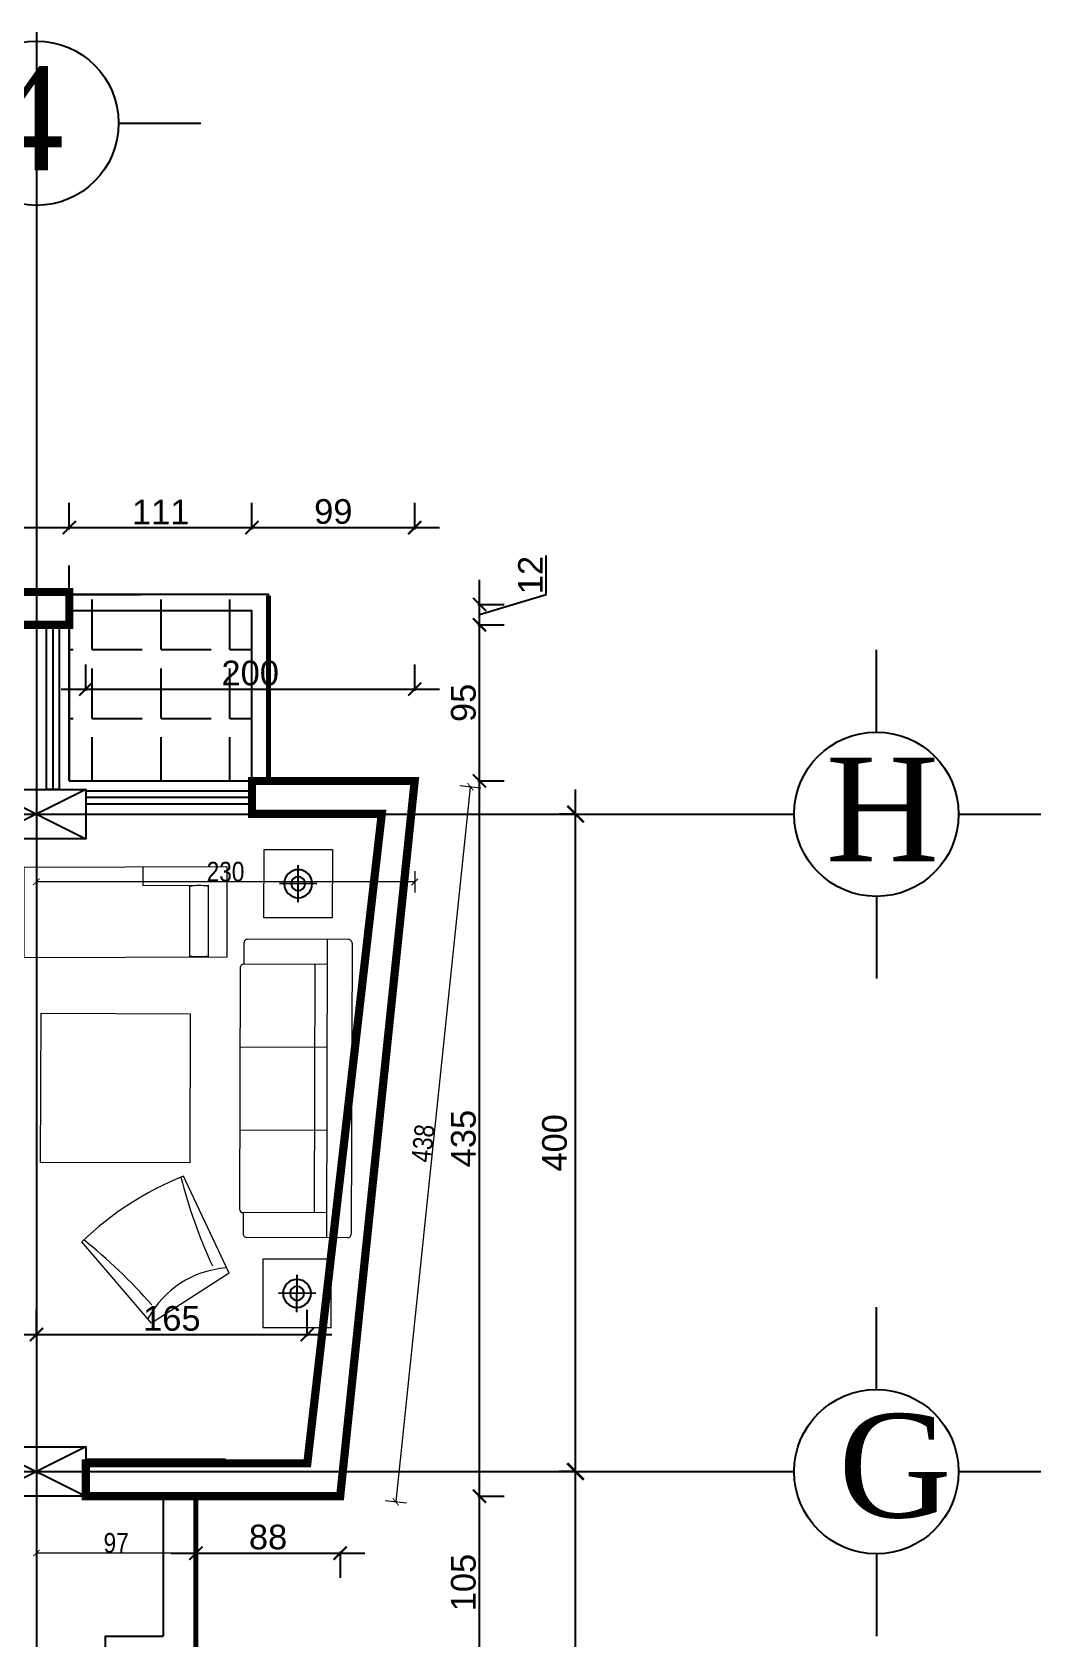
# Model space of a CAD drawing. Extents: x 250879 to 348495, y -51522 to -9360.
# Drawn here: x 285267 to 285880, y -20795 to -19817 of the extents above; entities that cross this region are included whole.
import ezdxf

# ---------------------------------------------------------------- set-up
doc = ezdxf.new("R2010")
doc.units = 0
doc.layers.get('0').update_dxf_attribs({"linetype": 'CONTINUOUS'})
doc.layers.get('DEFPOINTS').update_dxf_attribs({"color": 9, "linetype": 'CONTINUOUS'})
for name, color, linetype in [('AXIS', 1, 'CONTINUOUS'), ('COLUMN', 5, 'CONTINUOUS'), ('FURNITURE', 4, 'CONTINUOUS'), ('TEXT', 3, 'CONTINUOUS'), ('TRUSS', 2, 'CONTINUOUS'), ('WALL', 7, 'CONTINUOUS'), ('WALL1', 2, 'CONTINUOUS')]:
    doc.layers.add(name, color=color, linetype=linetype)
doc.layers.add('dimention', color=151, linetype='CONTINUOUS', lineweight=13)
doc.layers.add('FURN', color=126, linetype='CONTINUOUS', lineweight=9)
doc.styles.get("Standard").update_dxf_attribs({"font": 'sanss___.ttf', "height": 15})
doc.styles.add('style2', font='romantic.ttf', dxfattribs={"height": 50})
doc.styles.add('yon', font='ARIALN.TTF')
doc.dimstyles.new('CM', dxfattribs={"dimscale": 0, "dimtxt": 12, "dimasz": 0.4, "dimexe": 50, "dimexo": 1000, "dimgap": 0.03, "dimtad": 1, "dimdec": 0, "dimzin": 0, "dimdsep": 46, "dimtxsty": 'yon', "dimblk": 'Ar thick3', "dimcen": 3, "dimdle": 8, "dimse1": 1, "dimse2": 1, "dimclrd": 8, "dimclre": 8, "dimclrt": 30, "dimadec": 0, "dimazin": 0, "dimtfac": 1, "dimtdec": 0, "dimtix": 1, "dimtmove": 1, "dimatfit": 3, "dimfxl": 50, "dimtolj": 1, "dimtzin": 0, "dimlwd": 9, "dimarcsym": 0})
doc.dimstyles.get("Standard").update_dxf_attribs({"dimtxt": 15, "dimasz": 10, "dimexe": 10, "dimexo": 30, "dimgap": 5, "dimtad": 1, "dimdec": 0, "dimdsep": 46, "dimtxsty": 'Standard', "dimblk1": 'ARCHTICK', "dimblk2": 'ARCHTICK', "dimsah": 1, "dimcen": 2.5, "dimdle": 15, "dimclrd": 3, "dimclre": 3, "dimclrt": 3, "dimazin": 0, "dimtfac": 1, "dimtdec": 0, "dimtmove": 2, "dimatfit": 2, "dimldrblk": 'ARCHTICK', "dimfxl": 1.045499999999997, "dimfxlon": 1, "dimtolj": 1, "dimtzin": 0, "dimarcsym": 0})
doc.dimstyles.new('STANDARD$0', dxfattribs={"dimscale": 0, "dimtxt": 12, "dimasz": 8, "dimexe": 15, "dimexo": 0.0625, "dimgap": 2, "dimtad": 1, "dimdec": 0, "dimzin": 0, "dimdsep": 46, "dimtxsty": 'Standard', "dimblk1": 'ARCHTICK', "dimblk2": 'ARCHTICK', "dimsah": 1, "dimcen": 0.09, "dimdle": 15, "dimclrd": 3, "dimclre": 3, "dimclrt": 3, "dimazin": 0, "dimtfac": 1, "dimtdec": 0, "dimtofl": 0, "dimtmove": 1, "dimatfit": 3, "dimldrblk": 'ARCHTICK', "dimfxl": 1.045499999999997, "dimfxlon": 1, "dimtolj": 1, "dimtzin": 0, "dimarcsym": 0})

# ---------------------------------------------------------------- blocks, each defined once
blk = doc.blocks.new('_ARCHTICK')
at = {"color": 0, "linetype": 'ByBlock', "const_width": 0.15}
blk.add_lwpolyline([(-0.5, -0.5), (0.5, 0.5)], dxfattribs=at)
blk = doc.blocks.new('*D48')
at = {"layer": 'DEFPOINTS', "color": 0, "linetype": 'ByBlock', "ltscale": 3, "transparency": 16777216}
for p in [(285597.4156632968, -20692.83296429607), (285597.4156632968, -20692.83296429607), (285597.4156632968, -21092.8329642961)]:
    blk.add_point(p, dxfattribs=at)
at = {"layer": 'WALL1', "color": 3, "linetype": 'ByBlock', "lineweight": -2, "ltscale": 3, "transparency": 16777216}
for p, q in [((285597.4156632968, -21107.8329642961), (285597.4156632968, -20677.83296429607)), ((285597.4156632968, -20692.83296429607), (285587.4156632968, -20692.83296429607)), ((285597.4156632968, -21092.8329642961), (285587.4156632968, -21092.8329642961))]:
    blk.add_line(p, q, dxfattribs=at)
at = {"layer": 'WALL1', "color": 3, "linetype": 'ByBlock', "lineweight": -2, "ltscale": 3, "transparency": 16777216, "xscale": 10, "yscale": 10, "zscale": 10}
for p, rotation in [((285597.4156632968, -20692.83296429607), 90), ((285597.4156632968, -21092.8329642961), 270)]:
    blk.add_blockref('_ARCHTICK', p, dxfattribs=dict(at, rotation=rotation))
at = {"layer": 'WALL1', "color": 3, "linetype": 'ByBlock', "ltscale": 3, "transparency": 16777216, "insert": (285584.6893258482, -20892.83296429605), "char_height": 15, "attachment_point": 5, "rotation": 90}
blk.add_mtext('\\A1;400', dxfattribs=at)
blk = doc.blocks.new('*D49')
at = {"layer": 'DEFPOINTS', "color": 0, "linetype": 'ByBlock', "ltscale": 3, "transparency": 16777216}
for p in [(285597.4156632968, -20292.83296429605), (285597.4156632968, -20292.83296429605), (285597.4156632968, -20692.83296429607)]:
    blk.add_point(p, dxfattribs=at)
at = {"layer": 'WALL1', "color": 3, "linetype": 'ByBlock', "lineweight": -2, "ltscale": 3, "transparency": 16777216}
for p, q in [((285597.4156632968, -20707.83296429607), (285597.4156632968, -20277.83296429605)), ((285597.4156632968, -20292.83296429605), (285587.4156632968, -20292.83296429605)), ((285597.4156632968, -20692.83296429607), (285587.4156632968, -20692.83296429607))]:
    blk.add_line(p, q, dxfattribs=at)
at = {"layer": 'WALL1', "color": 3, "linetype": 'ByBlock', "lineweight": -2, "ltscale": 3, "transparency": 16777216, "xscale": 10, "yscale": 10, "zscale": 10}
for p, rotation in [((285597.4156632968, -20292.83296429605), 90), ((285597.4156632968, -20692.83296429607), 270)]:
    blk.add_blockref('_ARCHTICK', p, dxfattribs=dict(at, rotation=rotation))
at = {"layer": 'WALL1', "color": 3, "linetype": 'ByBlock', "ltscale": 3, "transparency": 16777216, "insert": (285584.6893258482, -20492.83296429602), "char_height": 15, "attachment_point": 5, "rotation": 90}
blk.add_mtext('\\A1;400', dxfattribs=at)
blk = doc.blocks.new('A$C237F6A72')
at = {"layer": 'FURNITURE', "color": 1}
for p, q in [((0, -150), (0, 150)), ((-150, 0), (150, 0))]:
    blk.add_line(p, q, dxfattribs=at)
at = {"layer": 'FURNITURE', "color": 2}
blk.add_circle((0, 0), 112.5, dxfattribs=at)
at = {"layer": 'FURNITURE', "color": 1}
blk.add_circle((0, 0), 56.25, dxfattribs=at)
blk = doc.blocks.new('sof4')
at = {"layer": 'FURN'}
for p, q in [((310711.8590727946, -66838.30616509654), (310711.9696682334, -66799.80632394725)), ((310711.9696682334, -66799.80632394725), (310750.4695093674, -66799.91691937679)), ((310750.4695093674, -66799.91691937679), (310750.3589139378, -66838.4167605261)), ((310576.7898944574, -66809.73596225698), (310690.8894236624, -66809.40819762029)), ((310576.9366847548, -66860.8357514188), (310576.7898944574, -66809.73596225698)), ((310643.6396186235, -66809.54392837474), (310643.6697810134, -66820.04388505183)), ((310690.8894236624, -66809.40819762029), (310691.0362139599, -66860.5079867821)), ((310643.6697810134, -66820.04388505183), (310680.419629377, -66819.93831668726)), ((310669.9210709522, -66820.4552299531), (310670.0344931118, -66859.93909599398)), ((310680.419629377, -66819.93831668726), (310680.5362572846, -66860.53814917199)), ((310750.3589139378, -66838.4167605261), (310711.8590727946, -66838.30616509654)), ((310700.613748491, -66852.52218521343), (310700.5795644491, -66864.42213611412)), ((310759.4195383507, -66850.59110326134), (310702.719772304, -66850.42822635599)), ((310747.519587452, -66850.55691921947), (310747.0369892139, -67018.5562260445)), ((310761.5134972078, -66852.69712707473), (310761.0429639256, -67016.49645122892)), ((310691.0362139599, -66860.5079867821), (310576.9366847548, -66860.8357514188)), ((310698.4735406361, -66866.51609497156), (310698.0834403936, -67002.31553465352)), ((310747.4793709322, -66864.55686145558), (310700.5795644491, -66864.42213611412)), ((310740.4793998153, -66864.53675319566), (310740.0772346169, -67004.53617554846)), ((310586.1583030853, -66976.09390936217), (310586.3996022044, -66892.09425594549)), ((310586.3996022044, -66892.09425594549), (310670.3992556069, -66892.33555506452)), ((310670.3992556069, -66892.33555506452), (310670.1579564878, -66976.3352084812)), ((310698.3455180479, -66911.08257775374), (310747.3453158661, -66911.22333557319)), ((310698.2114629818, -66957.74905187135), (310747.2112607999, -66957.88980969078)), ((310670.1579564878, -66976.3352084812), (310586.1583030853, -66976.09390936217)), ((310692.2781989138, -67038.42858129632, -129.5000000000005), (310666.5329775208, -66983.92182745891, -129.5000000000005)), ((310700.1773992507, -67004.42155846691), (310700.1432152088, -67016.32150936761)), ((310747.0772057337, -67004.55628380839), (310700.1773992507, -67004.42155846691)), ((310648.5329539038, -67066.71909362529, -129.5000000000005), (310609.3839237405, -67020.88072459589, -129.5000000000005)), ((310758.9369401126, -67018.59041008636), (310702.2371740659, -67018.427533181)), ((310711.3066801375, -67030.60190142988), (310711.1960847172, -67069.10174257922)), ((310749.8065212808, -67030.71249685944), (310711.3066801375, -67030.60190142988)), ((310749.6959258512, -67069.21233800876), (310749.8065212808, -67030.71249685944)), ((310692.2781989138, -67038.42858129632, -129.5000000000005), (310648.5329539038, -67066.71909362529, -129.5000000000005)), ((310711.1960847172, -67069.10174257922), (310749.6959258512, -67069.21233800876))]:
    blk.add_line(p, q, dxfattribs=at)
at = {"layer": 'FURN', "extrusion": (0, 0, -1)}
for centre, major_axis, ratio, start_param, end_param in [((310675.2551654022, -66849.72216318153), (-21.03575461048462, -21.03575461048462), 0.999999999999561, 2.17591654456125, 2.530727210802588), ((310675.2003553371, -66830.64200037555), (21.03575461049818, -21.03575461049817), 0.9999999999984527, 0.6051202177653576, 0.9599308840066992)]:
    blk.add_ellipse(centre, major_axis=major_axis, ratio=ratio, start_param=start_param, end_param=end_param, dxfattribs=at)
at = {"layer": 'FURN'}
for centre, major_axis, ratio, start_param, end_param in [((310702.7137398261, -66852.5282176914), (-1.484924240314714, 1.484924240314714), 0.9999999999853907, -0.7882707759022399, 0.7825255508929287), ((310759.4135058727, -66852.69109459675), (1.484924240315464, 1.484924240315464), 0.9999999999844601, 5.494914531262545, 7.0657108580596), ((310700.5735319711, -66866.52212744954), (-1.484924240314714, 1.484924240314714), 0.9999999999853907, -0.7882707759022399, 0.7825255508929287), ((310936.3105632148, -67463.73920160359, -129.5000000000005), (-300.1553933368281, 464.126314870148), 0.5624999999374991, -0.1096708657004264, 0.1096708661087809), ((310781.8018174208, -67008.19766940255, -129.5000000000005), (-87.30070557346038, 158.0209706872537), 0.5554791621747982, 1.129114965734713, 1.432360539564239), ((310700.1834317286, -67002.3215671315), (-1.484924240321457, 1.484924240321457), 0.9999999999763083, 0.78252555089747, 2.353321877683012), ((310584.2396062213, -67135.96323958992, -129.5000000000005), (-108.3030513917697, 144.4385316561531), 0.5554791622173312, -1.432360539158576, -1.129114965333148), ((310702.2432065438, -67016.32754184559), (1.484924240315464, 1.484924240315463), 0.9999999999843809, 2.353321877672712, 3.924118204497563), ((310758.9429725906, -67016.49041875094), (1.484924240322159, 1.484924240322158), 0.9999999999754433, 3.924118204474315, 5.494914531258036), ((310779.8800258947, -67221.8527307522, -129.5000000000005), (-114.9358307094838, 177.7237548749509), 0.4964280931547385, -0.252972749208586, 0.2529727495352738)]:
    blk.add_ellipse(centre, major_axis=major_axis, ratio=ratio, start_param=start_param, end_param=end_param, dxfattribs=at)
at = {"layer": 'FURN', "extrusion": (0, 0, -1), "xscale": 0.06999999998515705, "yscale": 0.06999999998515705, "zscale": -0.06999999999999999, "rotation": 0.1645885730766123}
for p in [(-310731.1642910808, -66819.11154223667), (-310730.5013029941, -67049.90711971931)]:
    blk.add_blockref('A$C237F6A72', p, dxfattribs=at)
blk = doc.blocks.new('COLUMN')
at = {"layer": 'AXIS'}
for p, q in [((236924.6994773077, -9644.256519553426), (236984.6994773077, -9674.256519553426)), ((236984.6994773077, -9644.256519553426), (236924.6994773077, -9674.256519553426))]:
    blk.add_line(p, q, dxfattribs=at)
at = {"layer": 'COLUMN'}
blk.add_lwpolyline([(236924.6994773077, -9644.256519553426), (236984.6994773077, -9644.256519553426), (236984.6994773077, -9674.256519553426), (236924.6994773077, -9674.256519553426)], close=True, dxfattribs=at)
blk = doc.blocks.new('*D179')
at = {"layer": 'DEFPOINTS', "color": 0, "linetype": 'Continuous', "transparency": 16777216}
for p in [(285454.3195960108, -20707.83296429606), (285454.3195960108, -20742.46963070211), (285366.6005466097, -20759.20640399557)]:
    blk.add_point(p, dxfattribs=at)
at = {"layer": 'WALL', "color": 3, "linetype": 'Continuous', "lineweight": -2, "transparency": 16777216}
for p, q in [((285366.6005466097, -20743.51513070211), (285366.6005466097, -20727.46963070211)), ((285351.6005466097, -20742.46963070211), (285469.3195960108, -20742.46963070211)), ((285454.3195960108, -20741.42413070211), (285454.3195960108, -20757.46963070211))]:
    blk.add_line(p, q, dxfattribs=at)
at = {"layer": 'WALL', "color": 3, "linetype": 'Continuous', "lineweight": -2, "transparency": 16777216, "xscale": 8, "yscale": 8, "zscale": 8, "rotation": 180}
blk.add_blockref('_ARCHTICK', (285366.6005466097, -20742.46963070211), dxfattribs=at)
at = {"layer": 'WALL', "color": 3, "linetype": 'Continuous', "lineweight": -2, "transparency": 16777216, "xscale": 8, "yscale": 8, "zscale": 8}
blk.add_blockref('_ARCHTICK', (285454.3195960108, -20742.46963070211), dxfattribs=at)
at = {"layer": 'WALL', "color": 3, "linetype": 'Continuous', "transparency": 16777216, "insert": (285410.4600713103, -20732.74329325355), "char_height": 15, "attachment_point": 5}
blk.add_mtext('\\A1;88', dxfattribs=at)
blk = doc.blocks.new('*D180')
at = {"layer": 'DEFPOINTS', "color": 0, "linetype": 'Continuous', "transparency": 16777216}
for p in [(285499.6005466097, -20216.80033887137), (285499.6005466097, -20272.66837803007), (285299.6005466097, -20277.8329642961)]:
    blk.add_point(p, dxfattribs=at)
at = {"layer": 'WALL', "color": 3, "linetype": 'Continuous', "lineweight": -2, "transparency": 16777216}
for p, q in [((285299.6005466097, -20217.84583887137), (285299.6005466097, -20201.80033887137)), ((285499.6005466097, -20217.84583887137), (285499.6005466097, -20201.80033887137)), ((285284.6005466097, -20216.80033887137), (285514.6005466097, -20216.80033887137))]:
    blk.add_line(p, q, dxfattribs=at)
at = {"layer": 'WALL', "color": 3, "linetype": 'Continuous', "lineweight": -2, "transparency": 16777216, "xscale": 8, "yscale": 8, "zscale": 8, "rotation": 180}
blk.add_blockref('_ARCHTICK', (285299.6005466097, -20216.80033887137), dxfattribs=at)
at = {"layer": 'WALL', "color": 3, "linetype": 'Continuous', "lineweight": -2, "transparency": 16777216, "xscale": 8, "yscale": 8, "zscale": 8}
blk.add_blockref('_ARCHTICK', (285499.6005466097, -20216.80033887137), dxfattribs=at)
at = {"layer": 'WALL', "color": 3, "linetype": 'Continuous', "transparency": 16777216, "insert": (285399.6005466097, -20207.07400142281), "char_height": 15, "attachment_point": 5}
blk.add_mtext('\\A1;200', dxfattribs=at)
blk = doc.blocks.new('*D791')
at = {"layer": 'DEFPOINTS', "color": 0, "linetype": 'Continuous', "transparency": 16777216}
for p in [(285454.3195960108, -20707.83296429606), (285539.0139067881, -20707.83296429606), (285366.6005466097, -20812.91525742909)]:
    blk.add_point(p, dxfattribs=at)
at = {"layer": 'WALL', "color": 3, "linetype": 'Continuous', "lineweight": -2, "transparency": 16777216}
for p, q in [((285539.0139067881, -20827.91525742909), (285539.0139067881, -20692.83296429606)), ((285537.9684067881, -20707.83296429606), (285554.0139067881, -20707.83296429606)), ((285537.9684067881, -20812.91525742909), (285554.0139067881, -20812.91525742909))]:
    blk.add_line(p, q, dxfattribs=at)
at = {"layer": 'WALL', "color": 3, "linetype": 'Continuous', "lineweight": -2, "transparency": 16777216, "xscale": 8, "yscale": 8, "zscale": 8}
for p, rotation in [((285539.0139067881, -20707.83296429606), 90), ((285539.0139067881, -20812.91525742909), 270)]:
    blk.add_blockref('_ARCHTICK', p, dxfattribs=dict(at, rotation=rotation))
at = {"layer": 'WALL', "color": 3, "linetype": 'Continuous', "transparency": 16777216, "insert": (285529.2875693395, -20760.37411086253), "char_height": 15, "attachment_point": 5, "rotation": 90}
blk.add_mtext('\\A1;105', dxfattribs=at)
blk = doc.blocks.new('*D792')
at = {"layer": 'DEFPOINTS', "color": 0, "linetype": 'Continuous', "transparency": 16777216}
for p in [(285499.6005466097, -20272.66837803007), (285539.0139067881, -20272.66837803007), (285454.3195960108, -20707.83296429606)]:
    blk.add_point(p, dxfattribs=at)
at = {"layer": 'WALL', "color": 3, "linetype": 'Continuous', "lineweight": -2, "transparency": 16777216}
for p, q in [((285539.0139067881, -20722.83296429606), (285539.0139067881, -20257.66837803007)), ((285537.9684067881, -20272.66837803007), (285554.0139067881, -20272.66837803007)), ((285537.9684067881, -20707.83296429606), (285554.0139067881, -20707.83296429606))]:
    blk.add_line(p, q, dxfattribs=at)
at = {"layer": 'WALL', "color": 3, "linetype": 'Continuous', "lineweight": -2, "transparency": 16777216, "xscale": 8, "yscale": 8, "zscale": 8}
for p, rotation in [((285539.0139067881, -20272.66837803007), 90), ((285539.0139067881, -20707.83296429606), 270)]:
    blk.add_blockref('_ARCHTICK', p, dxfattribs=dict(at, rotation=rotation))
at = {"layer": 'WALL', "color": 3, "linetype": 'Continuous', "transparency": 16777216, "insert": (285529.2772812737, -20490.25067116302), "char_height": 15, "attachment_point": 5, "rotation": 90}
blk.add_mtext('\\A1;435', dxfattribs=at)
blk = doc.blocks.new('*D793')
at = {"layer": 'DEFPOINTS', "color": 0, "linetype": 'Continuous', "transparency": 16777216}
for p in [(285289.6005466095, -20177.66837802988), (285539.0139067881, -20177.66837802988), (285499.6005466097, -20272.66837803007)]:
    blk.add_point(p, dxfattribs=at)
at = {"layer": 'WALL', "color": 3, "linetype": 'Continuous', "lineweight": -2, "transparency": 16777216}
for p, q in [((285539.0139067881, -20287.66837803007), (285539.0139067881, -20162.66837802988)), ((285537.9684067881, -20177.66837802988), (285554.0139067881, -20177.66837802988)), ((285537.9684067881, -20272.66837803007), (285554.0139067881, -20272.66837803007))]:
    blk.add_line(p, q, dxfattribs=at)
at = {"layer": 'WALL', "color": 3, "linetype": 'Continuous', "lineweight": -2, "transparency": 16777216, "xscale": 8, "yscale": 8, "zscale": 8}
for p, rotation in [((285539.0139067881, -20177.66837802988), 90), ((285539.0139067881, -20272.66837803007), 270)]:
    blk.add_blockref('_ARCHTICK', p, dxfattribs=dict(at, rotation=rotation))
at = {"layer": 'WALL', "color": 3, "linetype": 'Continuous', "transparency": 16777216, "insert": (285529.2875693395, -20225.16837802993), "char_height": 15, "attachment_point": 5, "rotation": 90}
blk.add_mtext('\\A1;95', dxfattribs=at)
blk = doc.blocks.new('*D794')
at = {"layer": 'DEFPOINTS', "color": 0, "linetype": 'Continuous', "transparency": 16777216}
for p in [(285289.6005466095, -20165.23787318583), (285539.0139067881, -20165.23787318583), (285289.6005466095, -20177.66837802988)]:
    blk.add_point(p, dxfattribs=at)
at = {"layer": 'WALL', "color": 3, "linetype": 'Continuous', "lineweight": -2, "transparency": 16777216}
for p, q in [((285579.5139067881, -20159.30312560785), (285579.5139067881, -20135.46773466135)), ((285539.0139067881, -20192.66837802988), (285539.0139067881, -20150.23787318583)), ((285537.9684067881, -20165.23787318583), (285554.0139067881, -20165.23787318583)), ((285539.0139067881, -20171.45312560786), (285579.5139067881, -20159.30312560785)), ((285537.9684067881, -20177.66837802988), (285554.0139067881, -20177.66837802988))]:
    blk.add_line(p, q, dxfattribs=at)
at = {"layer": 'WALL', "color": 3, "linetype": 'Continuous', "lineweight": -2, "transparency": 16777216, "xscale": 8, "yscale": 8, "zscale": 8}
for p, rotation in [((285539.0139067881, -20165.23787318583), 90), ((285539.0139067881, -20177.66837802988), 270)]:
    blk.add_blockref('_ARCHTICK', p, dxfattribs=dict(at, rotation=rotation))
at = {"layer": 'WALL', "color": 3, "linetype": 'Continuous', "transparency": 16777216, "insert": (285570.0139067881, -20147.38543013456), "char_height": 15, "attachment_point": 5, "rotation": 90}
blk.add_mtext('\\A1;12', dxfattribs=at)
blk = doc.blocks.new('*D803')
at = {"layer": 'DEFPOINTS', "color": 0, "linetype": 'Continuous', "transparency": 16777216}
for p in [(285289.6005466096, -20118.53926009667), (285049.6005466097, -20157.66837803005), (285289.6005466096, -20157.66837800521)]:
    blk.add_point(p, dxfattribs=at)
at = {"layer": 'WALL', "color": 3, "linetype": 'Continuous', "lineweight": -2, "transparency": 16777216}
for p, q in [((285049.6005466097, -20119.58476009667), (285049.6005466097, -20103.53926009667)), ((285289.6005466096, -20119.58476009667), (285289.6005466096, -20103.53926009667)), ((285034.6005466097, -20118.53926009667), (285304.6005466096, -20118.53926009667))]:
    blk.add_line(p, q, dxfattribs=at)
at = {"layer": 'WALL', "color": 3, "linetype": 'Continuous', "lineweight": -2, "transparency": 16777216, "xscale": 8, "yscale": 8, "zscale": 8, "rotation": 180}
blk.add_blockref('_ARCHTICK', (285049.6005466097, -20118.53926009667), dxfattribs=at)
at = {"layer": 'WALL', "color": 3, "linetype": 'Continuous', "lineweight": -2, "transparency": 16777216, "xscale": 8, "yscale": 8, "zscale": 8}
blk.add_blockref('_ARCHTICK', (285289.6005466096, -20118.53926009667), dxfattribs=at)
at = {"layer": 'WALL', "color": 3, "linetype": 'Continuous', "transparency": 16777216, "insert": (285169.6005466097, -20108.81292264811), "char_height": 15, "attachment_point": 5}
blk.add_mtext('\\A1;240', dxfattribs=at)
blk = doc.blocks.new('*D804')
at = {"layer": 'DEFPOINTS', "color": 0, "linetype": 'Continuous', "transparency": 16777216}
for p in [(285400.6639011982, -20118.53926009667), (285289.6005466096, -20157.66837800521), (285400.6639011982, -20272.66837802974)]:
    blk.add_point(p, dxfattribs=at)
at = {"layer": 'WALL', "color": 3, "linetype": 'Continuous', "lineweight": -2, "transparency": 16777216}
for p, q in [((285289.6005466096, -20119.58476009667), (285289.6005466096, -20103.53926009667)), ((285400.6639011982, -20119.58476009667), (285400.6639011982, -20103.53926009667)), ((285274.6005466096, -20118.53926009667), (285415.6639011982, -20118.53926009667))]:
    blk.add_line(p, q, dxfattribs=at)
at = {"layer": 'WALL', "color": 3, "linetype": 'Continuous', "lineweight": -2, "transparency": 16777216, "xscale": 8, "yscale": 8, "zscale": 8, "rotation": 180}
blk.add_blockref('_ARCHTICK', (285289.6005466096, -20118.53926009667), dxfattribs=at)
at = {"layer": 'WALL', "color": 3, "linetype": 'Continuous', "lineweight": -2, "transparency": 16777216, "xscale": 8, "yscale": 8, "zscale": 8}
blk.add_blockref('_ARCHTICK', (285400.6639011982, -20118.53926009667), dxfattribs=at)
at = {"layer": 'WALL', "color": 3, "linetype": 'Continuous', "transparency": 16777216, "insert": (285345.1322239039, -20109.03926009667), "char_height": 15, "attachment_point": 5}
blk.add_mtext('\\A1;111', dxfattribs=at)
blk = doc.blocks.new('*D805')
at = {"layer": 'DEFPOINTS', "color": 0, "linetype": 'Continuous', "transparency": 16777216}
for p in [(285499.6005466097, -20118.53926009667), (285400.6639011982, -20272.66837802974), (285499.6005466097, -20272.66837803007)]:
    blk.add_point(p, dxfattribs=at)
at = {"layer": 'WALL', "color": 3, "linetype": 'Continuous', "lineweight": -2, "transparency": 16777216}
for p, q in [((285400.6639011982, -20119.58476009667), (285400.6639011982, -20103.53926009667)), ((285499.6005466097, -20119.58476009667), (285499.6005466097, -20103.53926009667)), ((285385.6639011982, -20118.53926009667), (285514.6005466097, -20118.53926009667))]:
    blk.add_line(p, q, dxfattribs=at)
at = {"layer": 'WALL', "color": 3, "linetype": 'Continuous', "lineweight": -2, "transparency": 16777216, "xscale": 8, "yscale": 8, "zscale": 8, "rotation": 180}
blk.add_blockref('_ARCHTICK', (285400.6639011982, -20118.53926009667), dxfattribs=at)
at = {"layer": 'WALL', "color": 3, "linetype": 'Continuous', "lineweight": -2, "transparency": 16777216, "xscale": 8, "yscale": 8, "zscale": 8}
blk.add_blockref('_ARCHTICK', (285499.6005466097, -20118.53926009667), dxfattribs=at)
at = {"layer": 'WALL', "color": 3, "linetype": 'Continuous', "transparency": 16777216, "insert": (285450.132223904, -20108.81292264811), "char_height": 15, "attachment_point": 5}
blk.add_mtext('\\A1;99', dxfattribs=at)
blk = doc.blocks.new('*D818')
at = {"layer": 'DEFPOINTS', "color": 0, "linetype": 'Continuous', "transparency": 16777216}
for p in [(285269.6005466097, -20609.4803468652), (285269.6005466097, -20611.1010246161), (284914.5702885315, -20619.50005348772)]:
    blk.add_point(p, dxfattribs=at)
at = {"layer": 'WALL', "color": 3, "linetype": 'Continuous', "lineweight": -2, "transparency": 16777216}
for p, q in [((284914.5702885315, -20610.5258468652), (284914.5702885315, -20594.4803468652)), ((285269.6005466097, -20610.5258468652), (285269.6005466097, -20594.4803468652)), ((284899.5702885315, -20609.4803468652), (285284.6005466097, -20609.4803468652))]:
    blk.add_line(p, q, dxfattribs=at)
at = {"layer": 'WALL', "color": 3, "linetype": 'Continuous', "lineweight": -2, "transparency": 16777216, "xscale": 8, "yscale": 8, "zscale": 8, "rotation": 180}
blk.add_blockref('_ARCHTICK', (284914.5702885315, -20609.4803468652), dxfattribs=at)
at = {"layer": 'WALL', "color": 3, "linetype": 'Continuous', "lineweight": -2, "transparency": 16777216, "xscale": 8, "yscale": 8, "zscale": 8}
blk.add_blockref('_ARCHTICK', (285269.6005466097, -20609.4803468652), dxfattribs=at)
at = {"layer": 'WALL', "color": 3, "linetype": 'Continuous', "transparency": 16777216, "insert": (285092.0854175706, -20599.74372135079), "char_height": 15, "attachment_point": 5}
blk.add_mtext('\\A1;355', dxfattribs=at)
blk = doc.blocks.new('*D819')
at = {"layer": 'DEFPOINTS', "color": 0, "linetype": 'Continuous', "transparency": 16777216}
for p in [(285269.6005466097, -20611.1010246161), (285434.3195960108, -20609.4803468652), (285434.3195960108, -20687.83296429605)]:
    blk.add_point(p, dxfattribs=at)
at = {"layer": 'WALL', "color": 3, "linetype": 'Continuous', "lineweight": -2, "transparency": 16777216}
for p, q in [((285269.6005466097, -20610.5258468652), (285269.6005466097, -20594.4803468652)), ((285434.3195960108, -20610.5258468652), (285434.3195960108, -20594.4803468652)), ((285254.6005466097, -20609.4803468652), (285449.3195960108, -20609.4803468652))]:
    blk.add_line(p, q, dxfattribs=at)
at = {"layer": 'WALL', "color": 3, "linetype": 'Continuous', "lineweight": -2, "transparency": 16777216, "xscale": 8, "yscale": 8, "zscale": 8, "rotation": 180}
blk.add_blockref('_ARCHTICK', (285269.6005466097, -20609.4803468652), dxfattribs=at)
at = {"layer": 'WALL', "color": 3, "linetype": 'Continuous', "lineweight": -2, "transparency": 16777216, "xscale": 8, "yscale": 8, "zscale": 8}
blk.add_blockref('_ARCHTICK', (285434.3195960108, -20609.4803468652), dxfattribs=at)
at = {"layer": 'WALL', "color": 3, "linetype": 'Continuous', "transparency": 16777216, "insert": (285351.9600713103, -20599.74372135079), "char_height": 15, "attachment_point": 5}
blk.add_mtext('\\A1;165', dxfattribs=at)
blk = doc.blocks.new('Ar thick3')
at = {"layer": 'dimention'}
blk.add_line((0, 16.22270537386066), (0, -16.22270537385884), dxfattribs=at)
at = {"layer": 'dimention', "const_width": 1.5}
blk.add_lwpolyline([(-5, -5.099295543877815), (5, 4.900704456122184)], dxfattribs=at)
blk = doc.blocks.new('*D1125')
at = {"layer": 'DEFPOINTS', "color": 0, "linetype": 'Continuous', "transparency": 16777216}
for p in [(285499.6005466097, -20272.66837803007), (285269.6005466097, -20282.95633309579), (285269.6005466097, -20334.09741870419)]:
    blk.add_point(p, dxfattribs=at)
at = {"layer": 'WALL', "color": 8, "linetype": 'Continuous', "lineweight": 9, "transparency": 16777216}
blk.add_line((285499.2005466097, -20334.09741870419), (285270.0005466097, -20334.09741870419), dxfattribs=at)
at = {"layer": 'WALL', "color": 8, "linetype": 'Continuous', "lineweight": 9, "transparency": 16777216, "xscale": 0.4, "yscale": 0.4, "zscale": 0.4, "rotation": 180}
blk.add_blockref('Ar thick3', (285269.6005466097, -20334.09741870419), dxfattribs=at)
at = {"layer": 'WALL', "color": 8, "linetype": 'Continuous', "lineweight": 9, "transparency": 16777216, "xscale": 0.4, "yscale": 0.4, "zscale": 0.4}
blk.add_blockref('Ar thick3', (285499.6005466097, -20334.09741870419), dxfattribs=at)
at = {"layer": 'WALL', "color": 30, "linetype": 'Continuous', "transparency": 16777216, "insert": (285384.6005466097, -20327.94054285153), "char_height": 12, "attachment_point": 5, "style": 'yon'}
blk.add_mtext('\\A1;230', dxfattribs=at)
blk = doc.blocks.new('*D1126')
at = {"layer": 'DEFPOINTS', "color": 0, "linetype": 'Continuous', "transparency": 16777216}
for p in [(285499.6005466097, -20272.66837803007), (285454.3195960107, -20707.83296429606), (285488.1811692624, -20711.35642248636)]:
    blk.add_point(p, dxfattribs=at)
at = {"layer": 'WALL', "color": 8, "linetype": 'Continuous', "lineweight": 9, "transparency": 16777216}
blk.add_line((285533.4207214686, -20276.58968816906), (285488.2225676551, -20710.95857053767), dxfattribs=at)
at = {"layer": 'WALL', "color": 8, "linetype": 'Continuous', "lineweight": 9, "transparency": 16777216, "xscale": 0.4, "yscale": 0.4, "zscale": 0.4}
for p, rotation in [((285533.4621198613, -20276.19183622037), 84.05947945047772), ((285488.1811692624, -20711.35642248636), 264.0594794504777)]:
    blk.add_blockref('Ar thick3', p, dxfattribs=dict(at, rotation=rotation))
at = {"layer": 'WALL', "color": 30, "linetype": 'Continuous', "transparency": 16777216, "insert": (285504.6978319222, -20493.13691744236), "char_height": 12, "attachment_point": 5, "rotation": 84.05947945047775, "style": 'yon'}
blk.add_mtext('\\A1;438', dxfattribs=at)
blk = doc.blocks.new('*D1127')
at = {"layer": 'DEFPOINTS', "color": 0, "linetype": 'Continuous', "transparency": 16777216}
for p in [(285269.6005466097, -20742.46963070211), (285269.6005466097, -20742.46963070211), (285366.6005466097, -20742.46963070211)]:
    blk.add_point(p, dxfattribs=at)
at = {"layer": 'WALL', "color": 8, "linetype": 'Continuous', "lineweight": 9, "transparency": 16777216}
blk.add_line((285366.2005466097, -20742.46963070211), (285270.0005466097, -20742.46963070211), dxfattribs=at)
at = {"layer": 'WALL', "color": 8, "linetype": 'Continuous', "lineweight": 9, "transparency": 16777216, "xscale": 0.4, "yscale": 0.4, "zscale": 0.4, "rotation": 180}
blk.add_blockref('Ar thick3', (285269.6005466097, -20742.46963070211), dxfattribs=at)
at = {"layer": 'WALL', "color": 8, "linetype": 'Continuous', "lineweight": 9, "transparency": 16777216, "xscale": 0.4, "yscale": 0.4, "zscale": 0.4}
blk.add_blockref('Ar thick3', (285366.6005466097, -20742.46963070211), dxfattribs=at)
at = {"layer": 'WALL', "color": 30, "linetype": 'Continuous', "transparency": 16777216, "insert": (285318.1005466097, -20736.31275484945), "char_height": 12, "attachment_point": 5, "style": 'yon'}
blk.add_mtext('\\A1;97', dxfattribs=at)

msp = doc.modelspace()

# ---------------------------------------------------------------- hatches: boundary and pattern name
at = {"layer": 'AXIS'}
h = msp.add_hatch(dxfattribs=at)
h.set_pattern_fill('ANGLE', color=256, scale=6, style=0)
h.set_pattern_definition([(0, (46793.62838971848, -11433.57644474268), (0, 41.91), [30.48, -11.43]), (90, (46793.62838971848, -11433.57644474268), (-41.91, 2.566247367613279e-15), [30.48, -11.43])])
h.paths.add_polyline_path([(285400.6639011982, -20161.60502344146), (285289.6005466096, -20161.60502344152), (285289.6005466096, -20272.66837803004), (285400.6639011982, -20272.66837802974)])

# ---------------------------------------------------------------- linework, layer by layer
for p, q in [((285269.6005466097, -19817.07691913157), (285269.6005466097, -23524.12586554483)), ((285319.6005466097, -19872.47603167908), (285369.6005466097, -19872.47603167908)), ((285269.6005466097, -19922.47603167908), (285269.6005466097, -19972.47603167908)), ((285780.3453400382, -20242.89000468786), (285780.3453400382, -20192.89000468786)), ((283402.6315641293, -20292.8329642961), (285730.3453725743, -20292.8329642961)), ((285830.3453400382, -20292.89000468786), (285880.3453400382, -20292.89000468786)), ((285780.3453400382, -20342.89000468786), (285780.3453400382, -20392.89000468786)), ((285780.3453400382, -20642.89000468786), (285780.3453400382, -20592.89000468786)), ((283394.8209158101, -20692.8329642961), (285730.3453725743, -20692.8329642961)), ((285830.3453400382, -20692.89000468786), (285880.3453400382, -20692.89000468786)), ((285780.3453400382, -20742.89000468786), (285780.3453400382, -20792.89000468786))]:
    msp.add_line(p, q, dxfattribs=at)
for centre in [(285269.6005466097, -19872.47603167908), (285780.3453400382, -20292.89000468786), (285780.3453400382, -20692.89000468786)]:
    msp.add_circle(centre, 50, dxfattribs=at)
at = {"layer": 'FURNITURE', "ltscale": 3}
for points in [[(285289.6005466096, -20272.66837803012), (285289.6005466096, -20141.60502344155)], [(285289.6005466096, -20272.66837803004), (285420.6639011981, -20272.66837802969)]]:
    msp.add_lwpolyline(points, dxfattribs=at)
at = {"layer": 'FURNITURE'}
msp.add_lwpolyline([(285410.6639011982, -20272.66837803007), (285410.6639011982, -20159.17451859734), (285289.6005466096, -20159.1745185974)], dxfattribs=at)
msp.add_lwpolyline([(285289.6005466097, -20272.66837803004), (285400.6639011982, -20272.66837802998), (285400.6639011982, -20169.17451859734), (285289.6005466097, -20169.1745185974)], close=True, dxfattribs=at)
at = {"layer": 'FURNITURE', "ltscale": 3}
for points in [[(285283.4294870088, -20277.8329642961), (285275.7716062105, -20277.8329642961), (285275.7716062105, -20178.1804928761), (285283.4294870088, -20178.1804928761)], [(285299.6005466097, -20278.83943763081), (285299.6005466097, -20286.49731842914), (285400.6639011981, -20286.49731842893), (285400.6639011981, -20278.8394376306)]]:
    msp.add_lwpolyline(points, close=True, dxfattribs=at)
at = {"layer": 'WALL', "ltscale": 3}
msp.add_line((285384.6005466097, -20685.49755056205), (285299.6005466097, -20685.49755056205), dxfattribs=at)
msp.add_line((285384.6005466097, -20685.49755056205), (285299.6005466097, -20685.49755056205), dxfattribs=at)
at = {"layer": 'WALL', "linetype": 'Continuous', "ltscale": 3, "const_width": 5}
for points in [[(285289.60054661, -20161.60502344155), (285289.6005466096, -20157.66837802988), (285049.6005466097, -20157.66837802992), (285049.6005466097, -20177.66837803005), (285049.6005466097, -20177.66837802988), (285049.6005466096, -20177.6683780297), (285289.6005466097, -20177.66837802988), (285289.60054661, -20161.60502343948), (285289.6005466097, -20161.60502344155)], [(285400.6639011982, -20272.66837802975), (285499.6005466097, -20272.66837803007), (285454.3195960108, -20707.83296429606), (285314.6005466097, -20707.83296429605), (285299.6005466097, -20707.83296429605), (285299.6005466097, -20687.83296429605), (285434.3195960108, -20687.83296429605), (285479.6005466097, -20292.66837803007), (285400.6639011982, -20292.66837803007), (285400.6639011982, -20272.66837803007)]]:
    msp.add_lwpolyline(points, dxfattribs=at)
at = {"layer": 'WALL', "color": 4, "linetype": 'Continuous', "const_width": 3}
msp.add_lwpolyline([(283651.3278670261, -20802.91525742908), (283651.3278670261, -20707.8329642977), (283563.608817625, -20707.83296429606), (283518.3278670261, -20272.66837803007), (283607.2645124376, -20272.66837802971), (283607.2645124377, -20157.66837802989), (285410.6639011982, -20159.17451859734), (285410.6639011985, -20272.66837802971), (285499.6005466097, -20272.66837803007), (285454.3195960108, -20707.83296429606), (285366.6005466097, -20707.83296429606), (285366.6005466097, -20802.91525742908)], dxfattribs=at)
at = {"layer": 'WALL', "linetype": 'Continuous', "ltscale": 3}
for points in [[(285289.6005466096, -20272.66837803011), (285289.6005466095, -20157.66837802995), (285049.6005466095, -20157.66837803005), (285049.6005466096, -20177.66837803005)], [(285346.6005466097, -20705.49755056207), (285346.6005466097, -20792.91525742908)], [(285346.6005466097, -20707.83296429771), (285346.6005466097, -20792.91525742908)], [(285366.6005466097, -20705.49755056207), (285366.6005466097, -20812.91525742908)], [(285366.6005466097, -20705.49755056207), (285366.6005466097, -20812.91525742908)], [(285366.6005466097, -20812.91525742908), (285346.6005466097, -20812.91525742908), (285311.6005466097, -20812.91525742908), (285311.6005466097, -20792.91525742908), (285346.6005466097, -20792.91525742908)], [(285366.6005466097, -20812.91525742908), (285346.6005466097, -20812.91525742908), (285311.6005466097, -20812.91525742908), (285311.6005466097, -20792.91525742908), (285346.6005466097, -20792.91525742908)]]:
    msp.add_lwpolyline(points, dxfattribs=at)
at = {"layer": 'WALL1'}
for p, q in [((285279.6005466097, -20178.1804928761), (285279.6005466097, -20277.8329642961)), ((285400.6639011981, -20282.66837802975), (285299.6005466097, -20282.66837802999))]:
    msp.add_line(p, q, dxfattribs=at)

# ---------------------------------------------------------------- block references
at = {"layer": 'TRUSS', "linetype": 'Continuous', "xscale": 1.080000000016298, "yscale": 1.080000000016298, "zscale": 1.080000000016298}
msp.add_blockref('sof4', (-50160.87316284873, 51829.47279961052), dxfattribs=at)
at = {"layer": 'WALL', "linetype": 'Continuous'}
for p in [(48314.901069302, -10633.57644474268), (48314.901069302, -11033.57644474268)]:
    msp.add_blockref('COLUMN', p, dxfattribs=at)

# ---------------------------------------------------------------- texts
at = {"layer": 'TEXT', "char_height": 63, "width": 240.4607, "attachment_point": 1, "style": 'style2'}
for s, insert in [('4', (285238.9532221126, -19838.07691913157)), ('H', (285749.6980155411, -20258.49089214034)), ('G', (285757.2571142563, -20657.71826029898))]:
    msp.add_mtext(s, dxfattribs=dict(at, insert=insert))

# ---------------------------------------------------------------- dimensions: what is measured, and where the dimension line sits
at = {"layer": 'WALL', "linetype": 'Continuous'}
for base, p1, p2, dimstyle, picture, middle in [((285289.6005466096, -20118.53926009667), (285049.6005466097, -20157.66837803005), (285289.6005466096, -20157.66837800521), 'STANDARD$0', '*D803', (285169.6005466097, -20108.81292264811)), ((285400.6639011982, -20118.53926009667), (285289.6005466096, -20157.66837800521), (285400.6639011982, -20272.66837802974), 'STANDARD$0', '*D804', (285345.1322239039, -20109.03926009667)), ((285499.6005466097, -20118.53926009667), (285400.6639011982, -20272.66837802974), (285499.6005466097, -20272.66837803007), 'STANDARD$0', '*D805', (285450.132223904, -20108.81292264811)), ((285499.6005466097, -20216.80033887137), (285299.6005466097, -20277.8329642961), (285499.6005466097, -20272.66837803007), 'STANDARD$0', '*D180', (285399.6005466097, -20207.07400142281)), ((285269.6005466097, -20334.09741870419), (285499.6005466097, -20272.66837803007), (285269.6005466097, -20282.95633309579), 'CM', '*D1125', (285384.6005466097, -20327.94054285153)), ((285269.6005466097, -20609.4803468652), (284914.5702885315, -20619.50005348772), (285269.6005466097, -20611.1010246161), 'STANDARD$0', '*D818', (285092.0854175706, -20599.74372135079)), ((285434.3195960108, -20609.4803468652), (285269.6005466097, -20611.1010246161), (285434.3195960108, -20687.83296429605), 'STANDARD$0', '*D819', (285351.9600713103, -20599.74372135079)), ((285454.3195960108, -20742.46963070211), (285366.6005466097, -20759.20640399557), (285454.3195960108, -20707.83296429606), 'STANDARD$0', '*D179', (285410.4600713103, -20732.74329325355)), ((285269.6005466097, -20742.46963070211), (285366.6005466097, -20742.46963070211), (285269.6005466097, -20742.46963070211), 'CM', '*D1127', (285318.1005466097, -20736.31275484945))]:
    dim = msp.add_linear_dim(base=base, p1=p1, p2=p2, dimstyle=dimstyle, override={"dimscale": 1}, dxfattribs=at)
    dim.commit()
    dim.dimension.update_dxf_attribs({"geometry": picture, "text_midpoint": middle})
for base, p1, p2, picture, middle in [((285539.0139067881, -20165.23787318583), (285289.6005466095, -20177.66837802988), (285289.6005466095, -20165.23787318583), '*D794', (285570.0139067881, -20157.30312560781)), ((285539.0139067881, -20177.66837802988), (285499.6005466097, -20272.66837803007), (285289.6005466095, -20177.66837802988), '*D793', (285529.2875693395, -20225.16837802993)), ((285539.0139067881, -20272.66837803007), (285454.3195960108, -20707.83296429606), (285499.6005466097, -20272.66837803007), '*D792', (285529.2772812737, -20490.25067116302)), ((285539.0139067881, -20707.83296429606), (285366.6005466097, -20812.91525742909), (285454.3195960108, -20707.83296429606), '*D791', (285529.2875693395, -20760.37411086253))]:
    dim = msp.add_linear_dim(base=base, p1=p1, p2=p2, angle=90, dimstyle='STANDARD$0', override={"dimscale": 1}, dxfattribs=at)
    dim.commit()
    dim.dimension.update_dxf_attribs({"geometry": picture, "text_midpoint": middle})
dim = msp.add_aligned_dim(p1=(285499.6005466097, -20272.66837803007), p2=(285454.3195960108, -20707.83296429606), distance=34.044396024787474, dimstyle='CM', override={"dimscale": 1}, dxfattribs=at)
dim.commit()
dim.dimension.update_dxf_attribs({"geometry": '*D1126', "text_midpoint": (285504.6978319222, -20493.13691744236)})
at = {"layer": 'WALL1', "linetype": 'ByBlock', "ltscale": 3}
for base, p1, p2, picture, middle in [((285597.4156632968, -20292.83296429605), (285597.4156632968, -20692.83296429607), (285597.4156632968, -20292.83296429605), '*D49', (285584.6893258482, -20492.83296429602)), ((285597.4156632968, -20692.83296429607), (285597.4156632968, -21092.8329642961), (285597.4156632968, -20692.83296429607), '*D48', (285584.6893258482, -20892.83296429605))]:
    dim = msp.add_linear_dim(base=base, p1=p1, p2=p2, angle=90, dimstyle='Standard', override={"dimtmove": 1}, dxfattribs=at)
    dim.commit()
    dim.dimension.update_dxf_attribs({"geometry": picture, "text_midpoint": middle})

doc.saveas('drawing.dxf')
